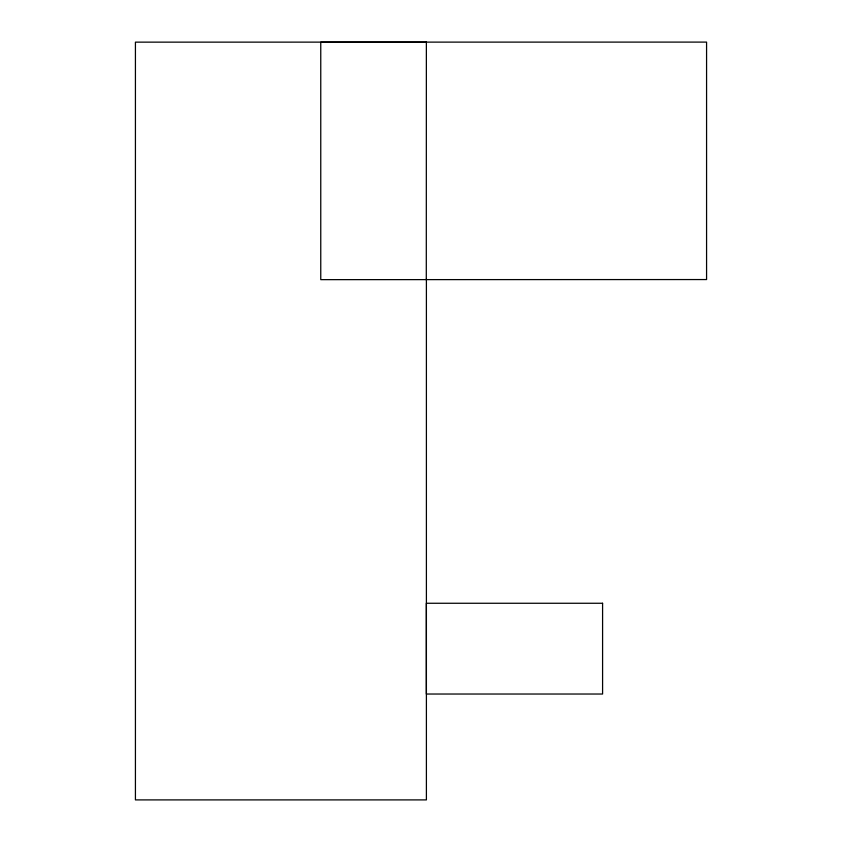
<?xml version="1.0" encoding="UTF-8"?>
<svg xmlns="http://www.w3.org/2000/svg" width="842" height="842" viewBox="0 0 842 842"><rect width="100%" height="100%" fill="white"/><g stroke="black" fill="none" stroke-linecap="round" stroke-linejoin="round"><path stroke-width="1.26" d="M426.294 42.195L320.76 42.195L320.76 279.649L706.575 279.555L706.575 42.1L135.425 42.142L135.425 799.9L426.399 799.9L426.399 278.944M426.368 42.1L426.294 279.649M602.588 603.261L426.347 603.261L426.347 694.029L602.588 694.029L602.588 603.261"/></g></svg>
